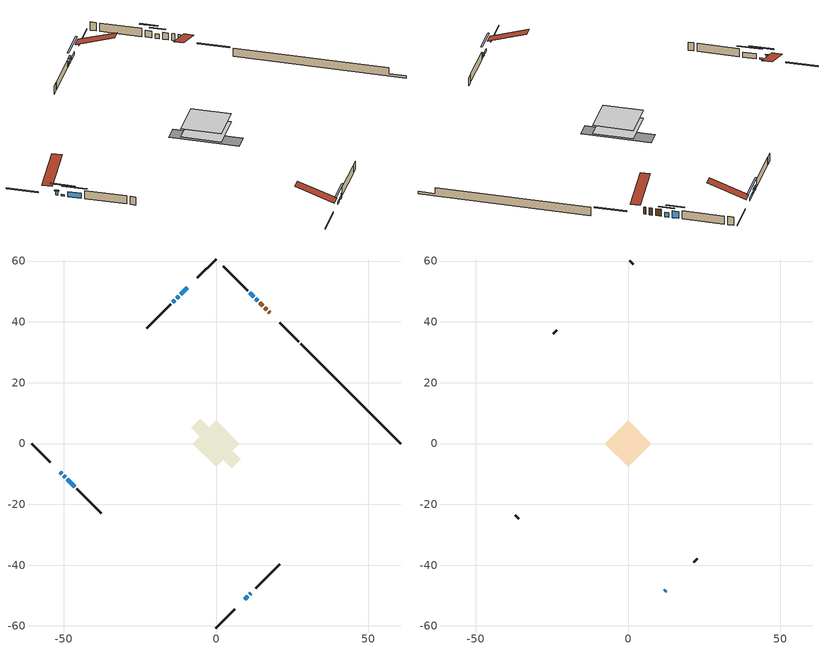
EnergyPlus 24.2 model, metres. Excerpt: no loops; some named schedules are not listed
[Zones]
conditioned space
 floor outside (Floor1 construction): -4.41,0 0,4.41 4.41,0 0,-4.41 z1.12
 floor adiabatic (AdiabaticFloorConstruction): -7.72,0 0,7.72 7.72,0 0,-7.72 z1.12
 floor foundation (Slab1 construction): -8.21,5.23 -5.23,8.21 8.21,-5.23 5.23,-8.21 z-1.38
 wall outside (RimJoist1 construction): 0,-60.66 6.16,-54.5 / -60.66,0 -54.5,-6.16 / 0,60.66 -6.16,54.5 / 27.16,33.5 21,39.66 z1.12:1.42
 wall outside (AdiabaticWallConstruction 1): 17.71,42.96 17.34,43.32 / 16.69,43.98 16.08,44.58 / 15.42,45.24 14.4,46.26 z1.12:3.15
 wall outside (AdiabaticWallConstruction): -51.21,-9.45 -50.78,-9.89 z1.12:2.34; -9.45,51.21 -11.53,49.13 / 9.45,-51.21 10.49,-50.17 z1.12:1.88; -50.12,-10.54 -49.54,-11.12 z1.12:1.58; 13.75,46.91 12.99,47.67 / -12.19,48.47 -12.95,47.72 z1.12:2.44; 12.34,48.33 11.08,49.59 z1.12:3.16; -13.6,47.06 -14.14,46.52 z1.12:1.94; 11.15,-49.51 11.37,-49.29 z1.12:1.43; -48.89,-11.77 -46.38,-14.29 z1.12:2.59
 wall outside (Wall1 construction): 13.01,-47.65 21,-39.66 / -45.72,-14.94 -37.72,-22.94 / -14.8,45.86 -22.79,37.87 / 10.42,50.24 2.43,58.24 z1.12:3.56
 wall foundation (FoundationWall1 construction): 27.82,32.85,-1.38 27.82,32.85,1.12 57.38,3.28,1.12 57.38,3.28,-0.69 60.66,0,-0.69 60.66,0,-1.38
 window (WindowConstruction 6): -51.21,-9.45 -50.78,-9.88 z1.12:2.34
 window (WindowConstruction 7): -9.45,51.21 -11.53,49.13 z1.12:1.88
 window (WindowConstruction 8): 9.45,-51.21 10.49,-50.17 z1.12:1.88
 window (WindowConstruction 9): -50.12,-10.54 -49.55,-11.12 z1.12:1.58
 window (WindowConstruction): 13.75,46.91 12.99,47.67 z1.12:2.44
 window (WindowConstruction 1): 12.34,48.33 11.08,49.58 z1.12:3.16
 window (WindowConstruction 2): -12.19,48.47 -12.95,47.72 z1.12:2.44
 window (WindowConstruction 3): -13.6,47.06 -14.14,46.52 z1.12:1.93
 window (WindowConstruction 4): 11.15,-49.51 11.37,-49.3 z1.12:1.42
 window (WindowConstruction 5): -48.89,-11.77 -46.38,-14.29 z1.12:2.59
 door (Door): 17.71,42.96 17.34,43.32 z1.12:3.15
 door (Door 1): 16.68,43.98 16.08,44.58 z1.12:3.15
 door (Door 2): 15.42,45.24 14.4,46.26 z1.12:3.15
 ceiling adiabatic (AdiabaticFloorConstruction): 0,-7.72 7.72,0 0,7.72 -7.72,0 z1.12
attic - vented
 floor to conditioned space (Floor2 construction Reversed): -7.72,0 0,7.72 7.72,0 0,-7.72 z3.56
 wall outside (AdiabaticWallConstruction): 12.02,-48.64 12.35,-48.31 z1.12:2.34
 wall outside (Wall2 construction): 21.66,-39 22.77,-37.89 / -37.07,-23.59 -35.96,-24.71 / -23.45,37.21 -24.56,36.1 / 1.77,58.89 0.66,60 z1.12:3.56
 window (WindowConstruction 10): 12.02,-48.64 12.35,-48.31 z1.12:2.34
 roof outside (Roof1 construction): 8.8,-51.87,3.56 1.28,-44.35,7.1 -0.7,-46.33,7.1 6.82,-53.85,3.56; -51.87,-8.8,3.56 -44.35,-1.28,7.1 -46.33,0.7,7.1 -53.85,-6.82,3.56; -8.8,51.87,3.56 -1.28,44.35,7.1 0.7,46.33,7.1 -6.82,53.85,3.56; 18.36,42.3,3.56 10.85,34.78,7.1 12.83,32.8,7.1 20.34,40.32,3.56
shading: -50.59,-10.08 -51.4,-9.26 -51.68,-9.54 -50.87,-10.36 z2.61; -13.63,47.03 -7.36,53.3 -7.64,53.58 -13.91,47.32 z4.84; 12.59,-48.08 7.36,-53.3 7.64,-53.58 12.87,-48.36 z4.84; -47.45,-13.21 -52.21,-8.45 -52.5,-8.73 -47.74,-13.49 z4.54; 11.87,48.79 14.87,45.79 15.15,46.07 12.15,49.08 z4.03; 9.95,50.71 13.46,47.2 13.74,47.48 10.23,50.99 z4.75; -13.16,47.5 -11.98,48.68 -12.26,48.96 -13.44,47.79 z2.74; -14.35,46.31 -13.39,47.27 -13.67,47.55 -14.63,46.59 z2.23; 11.58,-49.08 10.94,-49.72 11.22,-50 11.86,-49.37 z1.72; -45.25,-15.41 -50.01,-10.65 -50.23,-10.86 -45.46,-15.62 z4.18
[Building]
Building 1: Terrain=Suburbs
[Site:Location]
Montreal Intl AP_QC: Latitude {deg}=45.47; Longitude {deg}=-73.74; Time Zone {hr}=-5; Elevation {m}=36; Keep Site Location Information=Yes
[Site:GroundTemperature:Shallow]
2.07863, -0.316383, -0.508184, 0.628371, 5.19101, 9.73239, 13.6695, 16.1636, 16.3755, 14.347, 10.5102, 6.10817
[Site:WaterMainsTemperature]
Calculation Method=Schedule; Temperature Schedule=mains temperature schedule
[Material] Roughness=Rough; Thermal Absorptance=0.9
Name | Thickness {m} | Conductivity {W/m-K} | Density {kg/m3} | Specific Heat {J/kg-K} | Solar Absorptance | Visible Absorptance
asphalt or fiberglass shingles | 0.00635 | 0.162714 | 1121.4 | 1465.45 | 0.4 | 0.4
ceiling loosefill ins | 0.169333 | 0.0480833 | 16.02 | 1046.75 | 0.7 | 0.7
ceiling stud and cavity | 0.1397 | 0.0826429 | 65.682 | 1177.47 | 0.7 | 0.7
concrete 4.0 in. | 0.1016 | 1.803125 | 2242.8 | 837.4 | 0.7 | 0.7
concrete 8.0 in. | 0.2032 | 1.803125 | 2242.8 | 837.4 | 0.7 | 0.7
door material | 0.04445 | 0.053851 | 512.64 | 1214.23 | 0.7 | 0.7
door material 1 | 0.04445 | 0.188738 | 512.64 | 1214.23 | 0.7 | 0.7
exterior vertical ins | 0.0460229 | 0.029427 | 32.04 | 1214.23 | 0.7 | 0.7
floor covering | 0.0127 | 0.0433444 | 54.468 | 1339.84 | 0.6 | 0.6
floor rigid ins | 0.103632 | 0.029427 | 32.04 | 1214.23 | 0.7 | 0.7
floor rigid ins 1; wall rigid ins | 0.512978 | 0.029427 | 32.04 | 1214.23 | 0.7 | 0.7
floor stud and cavity | 0.1397 | 0.167309 | 92.3553 | 1139.71 | 0.7 | 0.7
floor stud and cavity 1 | 0.1397 | 1.75129 | 37.0049 | 1207.88 | 0.7 | 0.7
furniture material conditioned space 1 | 0.1524 | 0.115458 | 640.8 | 1214.23 | 0.6 | 0.6
gypsum board | 0.0127 | 0.160291 | 801 | 837.4 | 0.6 | 0.6
gypsum board 1 | 0.0127 | 0.160291 | 801 | 837.4 | 0.7 | 0.7
osb sheathing 0.5 in. | 0.0127 | 0.115458 | 512.64 | 1214.23 | 0.7 | 0.7
osb sheathing 0.75 in. | 0.01905 | 0.115458 | 512.64 | 1214.23 | 0.7 | 0.7
osb sheathing 2.0 in. | 0.0508 | 0.115458 | 512.64 | 1214.23 | 0.7 | 0.7
rim joist rigid ins | 0.051816 | 0.029427 | 32.04 | 1214.23 | 0.7 | 0.7
rim joist stud and cavity | 0.0508 | 0.275866 | 125.044 | 1163.47 | 0.6 | 0.6
wall stud and cavity | 0.1397 | 0.081123 | 139.0536 | 1170.24 | 0.7 | 0.7
wall stud and cavity 1 | 0.0889 | 6.1454 | 50.32683 | 1063.81 | 0.6 | 0.6
wall stud and cavity 2 | 0.0889 | 0.380278 | 52.3479 | 1209.89 | 0.7 | 0.7
wall stud and cavity 3 | 0.0889 | 0.391764 | 83.0341 | 1211.67 | 0.7 | 0.7
wood siding | 0.0254 | 0.102417 | 544.68 | 1172.36 | 0.4 | 0.4
wood siding 1 | 0.00254 | 0.102417 | 544.68 | 1172.36 | 0.4 | 0.4
wood siding 2; wood siding 3; wood siding 4 | 0.0254 | 0.102417 | 544.68 | 1172.36 | 0.7 | 0.7
[WindowMaterial:SimpleGlazingSystem]
Name | U-Factor {W/m2-K} | Solar Heat Gain Coefficient
WindowMaterial | 4.45837 | 0.67
WindowMaterial 1 | 4.23011 | 0.68
WindowMaterial 2 | 5.25726 | 0.62
WindowMaterial 3 | 8.284202 | 0.44
WindowMaterial 4 | 4.03876 | 0.69
WindowMaterial 5 | 2.96789 | 0.62
WindowMaterial 6 | 4.644604 | 0.66
WindowMaterial 7 | 5.84096 | 0.59
WindowMaterial 8 | 2.98209 | 0.6
[Construction]
AdiabaticFloorConstruction: floor stud and cavity 1, floor rigid ins 1, osb sheathing 0.75 in., floor covering
AdiabaticWallConstruction: wood siding 3, wall rigid ins, wall stud and cavity 2, gypsum board
AdiabaticWallConstruction 1: wood siding 4, wall rigid ins, wall stud and cavity 2, gypsum board
Door; Door 2: door material
Door 1: door material 1
Floor1 construction: floor stud and cavity, floor rigid ins, osb sheathing 0.75 in., floor covering
Floor2 construction Reversed: gypsum board, ceiling stud and cavity, ceiling loosefill ins
FoundationWall1 construction: concrete 8.0 in., gypsum board 1
furniture construction conditioned space 1: furniture material conditioned space 1
PartitionWallConstruction: gypsum board, wall stud and cavity 3, gypsum board
RimJoist1 construction: wood siding 2, rim joist rigid ins, osb sheathing 2.0 in., rim joist stud and cavity
Roof1 construction: asphalt or fiberglass shingles
Slab1 construction: concrete 4.0 in.
Wall1 construction: wood siding, osb sheathing 0.5 in., wall stud and cavity, gypsum board
Wall2 construction: wood siding 1, wall stud and cavity 1
WindowConstruction; WindowConstruction 2: WindowMaterial
WindowConstruction 1: WindowMaterial 1
WindowConstruction 10: WindowMaterial 8
WindowConstruction 3: WindowMaterial 2
WindowConstruction 4: WindowMaterial 3
WindowConstruction 5: WindowMaterial 4
WindowConstruction 6: WindowMaterial 5
WindowConstruction 7; WindowConstruction 8: WindowMaterial 6
WindowConstruction 9: WindowMaterial 7
[Zone] Multiplier=1; Part of Total Floor Area=Yes
Name | Volume {m3}
attic - vented | 68.4868
conditioned space | 519.9
[Space]
Name | Zone | Volume {m3}
attic - vented 1 | attic - vented | 68.4868
conditioned space 1 | conditioned space | 519.9
[ZoneInfiltration:EffectiveLeakageArea]
infil attic - vented 1: Zone or Space=attic - vented 1; Schedule=Always On Discrete; Effective Air Leakage Area {cm2}=4763.2; Stack Coefficient=0.000416032; Wind Coefficient=1.37811e-05
[ZoneMixing]
whole house fan mix: Zone or Space=attic - vented; Schedule=Always On Continuous; Design Flow Rate Calculation Method=Flow/Zone; Design Flow Rate {m3/s}=0; Source Zone or Space=conditioned space
[SurfaceProperty:ExposedFoundationPerimeter]
Slab1: Exposed Perimeter Calculation Method=TotalExposedPerimeter; Total Exposed Perimeter {m}=46.452
[InternalMass] Zone or ZoneList=conditioned space; Space or SpaceList=conditioned space 1
Name | Construction | Surface Area {m2}
furniture mass conditioned space 1 | furniture construction conditioned space 1 | 95.2799
partition wall mass | PartitionWallConstruction | 238.2
[Lights]
interior lighting: Zone or ZoneList or Space or SpaceList=conditioned space 1; Schedule=interior lighting schedule; Design Level Calculation Method=LightingLevel; Lighting Level {W}=343.2; Return Air Fraction=0; Fraction Radiant=0.6; Fraction Visible=0.2; Fraction Replaceable=1
[People]
occupants: Zone or ZoneList or Space or SpaceList=conditioned space 1; Number of People Schedule=occupants schedule; Number of People Calculation Method=People; Number of People=3; Fraction Radiant=0.314171; Sensible Heat Fraction=0.56303; Activity Level Schedule=occupants activity schedule; Carbon Dioxide Generation Rate {m3/s-W}=0; Enable ASHRAE 55 Comfort Warnings=No; Mean Radiant Temperature Calculation Type=EnclosureAveraged
[ElectricEquipment] Zone or ZoneList or Space or SpaceList=conditioned space 1; Design Level Calculation Method=EquipmentLevel
Name | Schedule | Design Level {W} | Fraction Latent | Fraction Radiant | Fraction Lost
clothes dryer | clothes dryer schedule | 140.772 | 0.015 | 0.081 | 0.85
clothes washer | clothes washer schedule | 32.1985 | 0.03 | 0.162 | 0.7
cooking range | cooking range schedule | 215.147 | 0.08 | 0.432 | 0.2
dishwasher | dishwasher schedule | 66.8632 | 0.3 | 0.18 | 0.4
fridge | fridge schedule | 72.9452 | 0 | 0.6 | 0
mech vent bath fan 0 | mech vent bath fan 0 schedule | 50.2 | 0 | 0 | 1
mech vent house fan | mech vent house fan schedule | 0 | 0 | 0 | 1
mech vent house fan cfis | mech vent house fan cfis schedule | 0 | 0 | 0 | 0
mech vent range fan 0 | mech vent range fan 0 schedule | 57 | 0 | 0 | 1
mech vent range fan 1 | mech vent range fan 1 schedule | 57 | 0 | 0 | 1
misc plug loads | misc plug loads schedule | 494.7 | 0.045 | 0.513 | 0.1
whole house fan | Always On Discrete | 0 | 0 | 0 | 1
[OtherEquipment] Zone or ZoneList or Space or SpaceList=conditioned space 1; Design Level Calculation Method=EquipmentLevel
Name | Fuel Type | Schedule | Design Level {W} | Fraction Latent | Fraction Radiant | Fraction Lost
clothes dryer 1 | Electricity | clothes dryer schedule | 0 | 0.015 | 0.081 | 0.85
cooking range 1 | Electricity | cooking range schedule | 0 | 0.08 | 0.432 | 0.2
general water use latent | None | general water use schedule | 62.594 | 1 | 0 | 0
general water use sensible | None | general water use schedule | -61.6891 | 0 | 0.6 | 0
mech vent house fan latent load | None | Always On Discrete | 0 | 1 | 0 | 0
mech vent house fan sensible load | None | Always On Discrete | 0 | 0 | 0 | 0
water heater energy adjustment1 | Electricity | Always On Discrete | 0.01 | 0 | 0 | 1
[ZoneInfiltration:DesignFlowRate] Zone or ZoneList or Space or SpaceList=conditioned space 1; Schedule=Always On Discrete; Design Flow Rate Calculation Method=Flow/Zone; Design Flow Rate {m3/s}=0
infil flow; natural vent flow; whole house fan flow
[Foundation:Kiva]
Foundation Kiva 1: Initial Indoor Air Temperature {C}=18; Wall Height Above Grade {m}=1.11999; Wall Depth Below Slab {m}=0.2032; Custom Block Material Name 1=exterior vertical ins; Custom Block Depth 1 {m}=2.5; Custom Block X Position 1 {m}=0.2159; Custom Block Z Position 1 {m}=0
[Foundation:Kiva:Settings]
Soil Conductivity {W/m-K}=0.849921; Soil Density {kg/m3}=1842.3; Soil Specific Heat {J/kg-K}=418.7; Ground Solar Absorptivity=0.9; Ground Thermal Absorptivity=0.9; Ground Surface Roughness {m}=0.03; Far-Field Width {m}=40; Deep-Ground Boundary Condition=ZeroFlux; Deep-Ground Depth {m}=40; Minimum Cell Dimension {m}=0.2; Maximum Cell Growth Coefficient=3; Simulation Timestep=Timestep
[Exterior:Lights]
exterior lighting: Schedule=exterior lighting schedule; Design Level {W}=75.6
[Schedule:Constant]
Name | Hourly Value
Always On Continuous; mech vent house fan schedule; mech vent house fan cfis schedule; Always On Discrete | 1
occupants activity schedule | 117.228
fridge schedule | 0
[Schedule:Week:Daily]
interior lighting schedule Week Rule - Jan1-Jan27: interior lighting schedule day, interior lighting schedule day, interior lighting schedule day, interior lighting schedule day, interior lighting schedule day, interior lighting schedule day, interior lighting schedule day, interior lighting schedule default day, interior lighting schedule default day, interior lighting schedule default day, interior lighting schedule default day, interior lighting schedule default day
interior lighting schedule Week Rule - Jan28-Feb3: interior lighting schedule day, interior lighting schedule day, interior lighting schedule day, interior lighting schedule day, interior lighting schedule day 1, interior lighting schedule day 1, interior lighting schedule day 1, interior lighting schedule default day, interior lighting schedule default day, interior lighting schedule default day, interior lighting schedule default day, interior lighting schedule default day
interior lighting schedule Week Rule - Feb4-Feb24: interior lighting schedule day 1, interior lighting schedule day 1, interior lighting schedule day 1, interior lighting schedule day 1, interior lighting schedule day 1, interior lighting schedule day 1, interior lighting schedule day 1, interior lighting schedule default day, interior lighting schedule default day, interior lighting schedule default day, interior lighting schedule default day, interior lighting schedule default day
interior lighting schedule Week Rule - Feb25-Mar3: interior lighting schedule day 1, interior lighting schedule day 1, interior lighting schedule day 1, interior lighting schedule day 1, interior lighting schedule day 2, interior lighting schedule day 2, interior lighting schedule day 2, interior lighting schedule default day, interior lighting schedule default day, interior lighting schedule default day, interior lighting schedule default day, interior lighting schedule default day
interior lighting schedule Week Rule - Mar4-Mar31: interior lighting schedule day 2, interior lighting schedule day 2, interior lighting schedule day 2, interior lighting schedule day 2, interior lighting schedule day 2, interior lighting schedule day 2, interior lighting schedule day 2, interior lighting schedule default day, interior lighting schedule default day, interior lighting schedule default day, interior lighting schedule default day, interior lighting schedule default day
interior lighting schedule Week Rule - Apr1-Apr28: interior lighting schedule day 3, interior lighting schedule day 3, interior lighting schedule day 3, interior lighting schedule day 3, interior lighting schedule day 3, interior lighting schedule day 3, interior lighting schedule day 3, interior lighting schedule default day, interior lighting schedule default day, interior lighting schedule default day, interior lighting schedule default day, interior lighting schedule default day
interior lighting schedule Week Rule - Apr29-May5: interior lighting schedule day 3, interior lighting schedule day 3, interior lighting schedule day 4, interior lighting schedule day 4, interior lighting schedule day 4, interior lighting schedule day 4, interior lighting schedule day 4, interior lighting schedule default day, interior lighting schedule default day, interior lighting schedule default day, interior lighting schedule default day, interior lighting schedule default day
interior lighting schedule Week Rule - May6-May26: interior lighting schedule day 4, interior lighting schedule day 4, interior lighting schedule day 4, interior lighting schedule day 4, interior lighting schedule day 4, interior lighting schedule day 4, interior lighting schedule day 4, interior lighting schedule default day, interior lighting schedule default day, interior lighting schedule default day, interior lighting schedule default day, interior lighting schedule default day
interior lighting schedule Week Rule - May27-Jun2: interior lighting schedule day 4, interior lighting schedule day 4, interior lighting schedule day 4, interior lighting schedule day 4, interior lighting schedule day 4, interior lighting schedule day 5, interior lighting schedule day 5, interior lighting schedule default day, interior lighting schedule default day, interior lighting schedule default day, interior lighting schedule default day, interior lighting schedule default day
interior lighting schedule Week Rule - Jun3-Jun30: interior lighting schedule day 5, interior lighting schedule day 5, interior lighting schedule day 5, interior lighting schedule day 5, interior lighting schedule day 5, interior lighting schedule day 5, interior lighting schedule day 5, interior lighting schedule default day, interior lighting schedule default day, interior lighting schedule default day, interior lighting schedule default day, interior lighting schedule default day
interior lighting schedule Week Rule - Jul1-Jul28: interior lighting schedule day 6, interior lighting schedule day 6, interior lighting schedule day 6, interior lighting schedule day 6, interior lighting schedule day 6, interior lighting schedule day 6, interior lighting schedule day 6, interior lighting schedule default day, interior lighting schedule default day, interior lighting schedule default day, interior lighting schedule default day, interior lighting schedule default day
interior lighting schedule Week Rule - Jul29-Aug4: interior lighting schedule day 6, interior lighting schedule day 6, interior lighting schedule day 6, interior lighting schedule day 7, interior lighting schedule day 7, interior lighting schedule day 7, interior lighting schedule day 7, interior lighting schedule default day, interior lighting schedule default day, interior lighting schedule default day, interior lighting schedule default day, interior lighting schedule default day
interior lighting schedule Week Rule - Aug5-Aug25: interior lighting schedule day 7, interior lighting schedule day 7, interior lighting schedule day 7, interior lighting schedule day 7, interior lighting schedule day 7, interior lighting schedule day 7, interior lighting schedule day 7, interior lighting schedule default day, interior lighting schedule default day, interior lighting schedule default day, interior lighting schedule default day, interior lighting schedule default day
interior lighting schedule Week Rule - Aug26-Sep1: interior lighting schedule day 7, interior lighting schedule day 7, interior lighting schedule day 7, interior lighting schedule day 7, interior lighting schedule day 7, interior lighting schedule day 7, interior lighting schedule day 8, interior lighting schedule default day, interior lighting schedule default day, interior lighting schedule default day, interior lighting schedule default day, interior lighting schedule default day
interior lighting schedule Week Rule - Sep2-Sep29: interior lighting schedule day 8, interior lighting schedule day 8, interior lighting schedule day 8, interior lighting schedule day 8, interior lighting schedule day 8, interior lighting schedule day 8, interior lighting schedule day 8, interior lighting schedule default day, interior lighting schedule default day, interior lighting schedule default day, interior lighting schedule default day, interior lighting schedule default day
interior lighting schedule Week Rule - Sep30-Oct6: interior lighting schedule day 8, interior lighting schedule day 9, interior lighting schedule day 9, interior lighting schedule day 9, interior lighting schedule day 9, interior lighting schedule day 9, interior lighting schedule day 9, interior lighting schedule default day, interior lighting schedule default day, interior lighting schedule default day, interior lighting schedule default day, interior lighting schedule default day
interior lighting schedule Week Rule - Oct7-Oct27: interior lighting schedule day 9, interior lighting schedule day 9, interior lighting schedule day 9, interior lighting schedule day 9, interior lighting schedule day 9, interior lighting schedule day 9, interior lighting schedule day 9, interior lighting schedule default day, interior lighting schedule default day, interior lighting schedule default day, interior lighting schedule default day, interior lighting schedule default day
interior lighting schedule Week Rule - Oct28-Nov3: interior lighting schedule day 9, interior lighting schedule day 9, interior lighting schedule day 9, interior lighting schedule day 9, interior lighting schedule day 10, interior lighting schedule day 10, interior lighting schedule day 10, interior lighting schedule default day, interior lighting schedule default day, interior lighting schedule default day, interior lighting schedule default day, interior lighting schedule default day
interior lighting schedule Week Rule - Nov4-Nov24: interior lighting schedule day 10, interior lighting schedule day 10, interior lighting schedule day 10, interior lighting schedule day 10, interior lighting schedule day 10, interior lighting schedule day 10, interior lighting schedule day 10, interior lighting schedule default day, interior lighting schedule default day, interior lighting schedule default day, interior lighting schedule default day, interior lighting schedule default day
interior lighting schedule Week Rule - Nov25-Dec1: interior lighting schedule day 10, interior lighting schedule day 10, interior lighting schedule day 10, interior lighting schedule day 10, interior lighting schedule day 10, interior lighting schedule day 10, interior lighting schedule day 11, interior lighting schedule default day, interior lighting schedule default day, interior lighting schedule default day, interior lighting schedule default day, interior lighting schedule default day
interior lighting schedule Week Rule - Dec2-Dec31: interior lighting schedule day 11, interior lighting schedule day 11, interior lighting schedule day 11, interior lighting schedule day 11, interior lighting schedule day 11, interior lighting schedule day 11, interior lighting schedule day 11, interior lighting schedule default day, interior lighting schedule default day, interior lighting schedule default day, interior lighting schedule default day, interior lighting schedule default day
occupants schedule Week Rule - Jan1-Dec31: occupants schedule day, occupants schedule day, occupants schedule day, occupants schedule day, occupants schedule day, occupants schedule day, occupants schedule day, occupants schedule default day, occupants schedule default day, occupants schedule default day, occupants schedule default day, occupants schedule default day
clothes dryer schedule Week Rule - Jan1-Dec31: clothes dryer schedule day, clothes dryer schedule day, clothes dryer schedule day, clothes dryer schedule day, clothes dryer schedule day, clothes dryer schedule day, clothes dryer schedule day, clothes dryer schedule default day, clothes dryer schedule default day, clothes dryer schedule default day, clothes dryer schedule default day, clothes dryer schedule default day
clothes washer schedule Week Rule - Jan1-Dec31: clothes washer schedule day, clothes washer schedule day, clothes washer schedule day, clothes washer schedule day, clothes washer schedule day, clothes washer schedule day, clothes washer schedule day, clothes washer schedule default day, clothes washer schedule default day, clothes washer schedule default day, clothes washer schedule default day, clothes washer schedule default day
cooking range schedule Week Rule - Jan1-Dec31: cooking range schedule day, cooking range schedule day, cooking range schedule day, cooking range schedule day, cooking range schedule day, cooking range schedule day, cooking range schedule day, cooking range schedule default day, cooking range schedule default day, cooking range schedule default day, cooking range schedule default day, cooking range schedule default day
dishwasher schedule Week Rule - Jan1-Dec31: dishwasher schedule day, dishwasher schedule day, dishwasher schedule day, dishwasher schedule day, dishwasher schedule day, dishwasher schedule day, dishwasher schedule day, dishwasher schedule default day, dishwasher schedule default day, dishwasher schedule default day, dishwasher schedule default day, dishwasher schedule default day
mech vent bath fan 0 schedule Week Rule - Jan1-Dec31: mech vent bath fan 0 schedule day, mech vent bath fan 0 schedule day, mech vent bath fan 0 schedule day, mech vent bath fan 0 schedule day, mech vent bath fan 0 schedule day, mech vent bath fan 0 schedule day, mech vent bath fan 0 schedule day, mech vent bath fan 0 schedule default day, mech vent bath fan 0 schedule default day, mech vent bath fan 0 schedule default day, mech vent bath fan 0 schedule default day, mech vent bath fan 0 schedule default day
mech vent range fan 0 schedule Week Rule - Jan1-Dec31: mech vent range fan 0 schedule day, mech vent range fan 0 schedule day, mech vent range fan 0 schedule day, mech vent range fan 0 schedule day, mech vent range fan 0 schedule day, mech vent range fan 0 schedule day, mech vent range fan 0 schedule day, mech vent range fan 0 schedule default day, mech vent range fan 0 schedule default day, mech vent range fan 0 schedule default day, mech vent range fan 0 schedule default day, mech vent range fan 0 schedule default day
mech vent range fan 1 schedule Week Rule - Jan1-Dec31: mech vent range fan 1 schedule day, mech vent range fan 1 schedule day, mech vent range fan 1 schedule day, mech vent range fan 1 schedule day, mech vent range fan 1 schedule day, mech vent range fan 1 schedule day, mech vent range fan 1 schedule day, mech vent range fan 1 schedule default day, mech vent range fan 1 schedule default day, mech vent range fan 1 schedule default day, mech vent range fan 1 schedule default day, mech vent range fan 1 schedule default day
misc plug loads schedule Week Rule - Jan1-Dec31: misc plug loads schedule day, misc plug loads schedule day, misc plug loads schedule day, misc plug loads schedule day, misc plug loads schedule day, misc plug loads schedule day, misc plug loads schedule day, misc plug loads schedule default day, misc plug loads schedule default day, misc plug loads schedule default day, misc plug loads schedule default day, misc plug loads schedule default day
general water use schedule Week Rule - Jan1-Dec31: general water use schedule day, general water use schedule day, general water use schedule day, general water use schedule day, general water use schedule day, general water use schedule day, general water use schedule day, general water use schedule default day, general water use schedule default day, general water use schedule default day, general water use schedule default day, general water use schedule default day
exterior lighting schedule Week Rule - Jan1-Jan27: exterior lighting schedule day, exterior lighting schedule day, exterior lighting schedule day, exterior lighting schedule day, exterior lighting schedule day, exterior lighting schedule day, exterior lighting schedule day, exterior lighting schedule default day, exterior lighting schedule default day, exterior lighting schedule default day, exterior lighting schedule default day, exterior lighting schedule default day
exterior lighting schedule Week Rule - Jan28-Feb3: exterior lighting schedule day, exterior lighting schedule day, exterior lighting schedule day, exterior lighting schedule day, exterior lighting schedule day 1, exterior lighting schedule day 1, exterior lighting schedule day 1, exterior lighting schedule default day, exterior lighting schedule default day, exterior lighting schedule default day, exterior lighting schedule default day, exterior lighting schedule default day
exterior lighting schedule Week Rule - Feb4-Feb24: exterior lighting schedule day 1, exterior lighting schedule day 1, exterior lighting schedule day 1, exterior lighting schedule day 1, exterior lighting schedule day 1, exterior lighting schedule day 1, exterior lighting schedule day 1, exterior lighting schedule default day, exterior lighting schedule default day, exterior lighting schedule default day, exterior lighting schedule default day, exterior lighting schedule default day
exterior lighting schedule Week Rule - Feb25-Mar3: exterior lighting schedule day 1, exterior lighting schedule day 1, exterior lighting schedule day 1, exterior lighting schedule day 1, exterior lighting schedule day 2, exterior lighting schedule day 2, exterior lighting schedule day 2, exterior lighting schedule default day, exterior lighting schedule default day, exterior lighting schedule default day, exterior lighting schedule default day, exterior lighting schedule default day
exterior lighting schedule Week Rule - Mar4-Mar31: exterior lighting schedule day 2, exterior lighting schedule day 2, exterior lighting schedule day 2, exterior lighting schedule day 2, exterior lighting schedule day 2, exterior lighting schedule day 2, exterior lighting schedule day 2, exterior lighting schedule default day, exterior lighting schedule default day, exterior lighting schedule default day, exterior lighting schedule default day, exterior lighting schedule default day
exterior lighting schedule Week Rule - Apr1-Apr28: exterior lighting schedule day 3, exterior lighting schedule day 3, exterior lighting schedule day 3, exterior lighting schedule day 3, exterior lighting schedule day 3, exterior lighting schedule day 3, exterior lighting schedule day 3, exterior lighting schedule default day, exterior lighting schedule default day, exterior lighting schedule default day, exterior lighting schedule default day, exterior lighting schedule default day
exterior lighting schedule Week Rule - Apr29-May5: exterior lighting schedule day 3, exterior lighting schedule day 3, exterior lighting schedule day 4, exterior lighting schedule day 4, exterior lighting schedule day 4, exterior lighting schedule day 4, exterior lighting schedule day 4, exterior lighting schedule default day, exterior lighting schedule default day, exterior lighting schedule default day, exterior lighting schedule default day, exterior lighting schedule default day
exterior lighting schedule Week Rule - May6-May26: exterior lighting schedule day 4, exterior lighting schedule day 4, exterior lighting schedule day 4, exterior lighting schedule day 4, exterior lighting schedule day 4, exterior lighting schedule day 4, exterior lighting schedule day 4, exterior lighting schedule default day, exterior lighting schedule default day, exterior lighting schedule default day, exterior lighting schedule default day, exterior lighting schedule default day
exterior lighting schedule Week Rule - May27-Jun2: exterior lighting schedule day 4, exterior lighting schedule day 4, exterior lighting schedule day 4, exterior lighting schedule day 4, exterior lighting schedule day 4, exterior lighting schedule day 5, exterior lighting schedule day 5, exterior lighting schedule default day, exterior lighting schedule default day, exterior lighting schedule default day, exterior lighting schedule default day, exterior lighting schedule default day
exterior lighting schedule Week Rule - Jun3-Jun30: exterior lighting schedule day 5, exterior lighting schedule day 5, exterior lighting schedule day 5, exterior lighting schedule day 5, exterior lighting schedule day 5, exterior lighting schedule day 5, exterior lighting schedule day 5, exterior lighting schedule default day, exterior lighting schedule default day, exterior lighting schedule default day, exterior lighting schedule default day, exterior lighting schedule default day
exterior lighting schedule Week Rule - Jul1-Jul28: exterior lighting schedule day 6, exterior lighting schedule day 6, exterior lighting schedule day 6, exterior lighting schedule day 6, exterior lighting schedule day 6, exterior lighting schedule day 6, exterior lighting schedule day 6, exterior lighting schedule default day, exterior lighting schedule default day, exterior lighting schedule default day, exterior lighting schedule default day, exterior lighting schedule default day
exterior lighting schedule Week Rule - Jul29-Aug4: exterior lighting schedule day 6, exterior lighting schedule day 6, exterior lighting schedule day 6, exterior lighting schedule day 7, exterior lighting schedule day 7, exterior lighting schedule day 7, exterior lighting schedule day 7, exterior lighting schedule default day, exterior lighting schedule default day, exterior lighting schedule default day, exterior lighting schedule default day, exterior lighting schedule default day
exterior lighting schedule Week Rule - Aug5-Aug25: exterior lighting schedule day 7, exterior lighting schedule day 7, exterior lighting schedule day 7, exterior lighting schedule day 7, exterior lighting schedule day 7, exterior lighting schedule day 7, exterior lighting schedule day 7, exterior lighting schedule default day, exterior lighting schedule default day, exterior lighting schedule default day, exterior lighting schedule default day, exterior lighting schedule default day
exterior lighting schedule Week Rule - Aug26-Sep1: exterior lighting schedule day 7, exterior lighting schedule day 7, exterior lighting schedule day 7, exterior lighting schedule day 7, exterior lighting schedule day 7, exterior lighting schedule day 7, exterior lighting schedule day 8, exterior lighting schedule default day, exterior lighting schedule default day, exterior lighting schedule default day, exterior lighting schedule default day, exterior lighting schedule default day
exterior lighting schedule Week Rule - Sep2-Sep29: exterior lighting schedule day 8, exterior lighting schedule day 8, exterior lighting schedule day 8, exterior lighting schedule day 8, exterior lighting schedule day 8, exterior lighting schedule day 8, exterior lighting schedule day 8, exterior lighting schedule default day, exterior lighting schedule default day, exterior lighting schedule default day, exterior lighting schedule default day, exterior lighting schedule default day
exterior lighting schedule Week Rule - Sep30-Oct6: exterior lighting schedule day 8, exterior lighting schedule day 9, exterior lighting schedule day 9, exterior lighting schedule day 9, exterior lighting schedule day 9, exterior lighting schedule day 9, exterior lighting schedule day 9, exterior lighting schedule default day, exterior lighting schedule default day, exterior lighting schedule default day, exterior lighting schedule default day, exterior lighting schedule default day
[Schedule:Year]
interior lighting schedule: interior lighting schedule Week Rule - Jan1-Jan27, 1, 1, 1, 27, interior lighting schedule Week Rule - Jan28-Feb3, 1, 28, 2, 3, interior lighting schedule Week Rule - Feb4-Feb24, 2, 4, 2, 24, interior lighting schedule Week Rule - Feb25-Mar3, 2, 25, 3, 3, interior lighting schedule Week Rule - Mar4-Mar31, 3, 4, 3, 31, interior lighting schedule Week Rule - Apr1-Apr28, 4, 1, 4, 28, interior lighting schedule Week Rule - Apr29-May5, 4, 29, 5, 5, interior lighting schedule Week Rule - May6-May26, 5, 6, 5, 26, interior lighting schedule Week Rule - May27-Jun2, 5, 27, 6, 2, interior lighting schedule Week Rule - Jun3-Jun30, 6, 3, 6, 30, interior lighting schedule Week Rule - Jul1-Jul28, 7, 1, 7, 28, interior lighting schedule Week Rule - Jul29-Aug4, 7, 29, 8, 4, interior lighting schedule Week Rule - Aug5-Aug25, 8, 5, 8, 25, interior lighting schedule Week Rule - Aug26-Sep1, 8, 26, 9, 1, interior lighting schedule Week Rule - Sep2-Sep29, 9, 2, 9, 29, interior lighting schedule Week Rule - Sep30-Oct6, 9, 30, 10, 6, interior lighting schedule Week Rule - Oct7-Oct27, 10, 7, 10, 27, interior lighting schedule Week Rule - Oct28-Nov3, 10, 28, 11, 3, interior lighting schedule Week Rule - Nov4-Nov24, 11, 4, 11, 24, interior lighting schedule Week Rule - Nov25-Dec1, 11, 25, 12, 1, interior lighting schedule Week Rule - Dec2-Dec31, 12, 2, 12, 31
occupants schedule: occupants schedule Week Rule - Jan1-Dec31, 1, 1, 12, 31
clothes dryer schedule: clothes dryer schedule Week Rule - Jan1-Dec31, 1, 1, 12, 31
clothes washer schedule: clothes washer schedule Week Rule - Jan1-Dec31, 1, 1, 12, 31
cooking range schedule: cooking range schedule Week Rule - Jan1-Dec31, 1, 1, 12, 31
dishwasher schedule: dishwasher schedule Week Rule - Jan1-Dec31, 1, 1, 12, 31
mech vent bath fan 0 schedule: mech vent bath fan 0 schedule Week Rule - Jan1-Dec31, 1, 1, 12, 31
mech vent range fan 0 schedule: mech vent range fan 0 schedule Week Rule - Jan1-Dec31, 1, 1, 12, 31
mech vent range fan 1 schedule: mech vent range fan 1 schedule Week Rule - Jan1-Dec31, 1, 1, 12, 31
misc plug loads schedule: misc plug loads schedule Week Rule - Jan1-Dec31, 1, 1, 12, 31
general water use schedule: general water use schedule Week Rule - Jan1-Dec31, 1, 1, 12, 31
exterior lighting schedule: exterior lighting schedule Week Rule - Jan1-Jan27, 1, 1, 1, 27, exterior lighting schedule Week Rule - Jan28-Feb3, 1, 28, 2, 3, exterior lighting schedule Week Rule - Feb4-Feb24, 2, 4, 2, 24, exterior lighting schedule Week Rule - Feb25-Mar3, 2, 25, 3, 3, exterior lighting schedule Week Rule - Mar4-Mar31, 3, 4, 3, 31, exterior lighting schedule Week Rule - Apr1-Apr28, 4, 1, 4, 28, exterior lighting schedule Week Rule - Apr29-May5, 4, 29, 5, 5, exterior lighting schedule Week Rule - May6-May26, 5, 6, 5, 26, exterior lighting schedule Week Rule - May27-Jun2, 5, 27, 6, 2, exterior lighting schedule Week Rule - Jun3-Jun30, 6, 3, 6, 30, exterior lighting schedule Week Rule - Jul1-Jul28, 7, 1, 7, 28, exterior lighting schedule Week Rule - Jul29-Aug4, 7, 29, 8, 4, exterior lighting schedule Week Rule - Aug5-Aug25, 8, 5, 8, 25, exterior lighting schedule Week Rule - Aug26-Sep1, 8, 26, 9, 1, exterior lighting schedule Week Rule - Sep2-Sep29, 9, 2, 9, 29, exterior lighting schedule Week Rule - Sep30-Oct6, 9, 30, 10, 6, exterior lighting schedule Week Rule - Oct7-Oct27, 10, 7, 10, 27, exterior lighting schedule Week Rule - Oct28-Nov3, 10, 28, 11, 3, exterior lighting schedule Week Rule - Nov4-Nov24, 11, 4, 11, 24, exterior lighting schedule Week Rule - Nov25-Dec1, 11, 25, 12, 1, exterior lighting schedule Week Rule - Dec2-Dec31, 12, 2, 12, 31
[Schedule:Compact]
mains temperature schedule: Through: 01/01, For: AllDays, Until: 24:00, 6.56833, Through: 01/02, For: AllDays, Until: 24:00, 6.48722, Through: 01/03, For: AllDays, Until: 24:00, 6.40722, Through: 01/04, For: AllDays, Until: 24:00, 6.32889, Through: 01/05, For: AllDays, Until: 24:00, 6.25167, Through: 01/06, For: AllDays, Until: 24:00, 6.17611, Through: 01/07, For: AllDays, Until: 24:00, 6.10222, Through: 01/08, For: AllDays, Until: 24:00, 6.02944, Through: 01/09, For: AllDays, Until: 24:00, 5.95833, Through: 01/10, For: AllDays, Until: 24:00, 5.88889, Through: 01/11, For: AllDays, Until: 24:00, 5.82056, Through: 01/12, For: AllDays, Until: 24:00, 5.75444, Through: 01/13, For: AllDays, Until: 24:00, 5.68944, Through: 01/14, For: AllDays, Until: 24:00, 5.62611, Through: 01/15, For: AllDays, Until: 24:00, 5.56444, Through: 01/16, For: AllDays, Until: 24:00, 5.50444, Through: 01/17, For: AllDays, Until: 24:00, 5.44611, Through: 01/18, For: AllDays, Until: 24:00, 5.38944, Through: 01/19, For: AllDays, Until: 24:00, 5.33389, Through: 01/20, For: AllDays, Until: 24:00, 5.28111, Through: 01/21, For: AllDays, Until: 24:00, 5.22944, Through: 01/22, For: AllDays, Until: 24:00, 5.17944, Through: 01/23, For: AllDays, Until: 24:00, 5.13111, Through: 01/24, For: AllDays, Until: 24:00, 5.085, Through: 01/25, For: AllDays, Until: 24:00, 5.04056, Through: 01/26, For: AllDays, Until: 24:00, 4.99778, Through: 01/27, For: AllDays, Until: 24:00, 4.95667, Through: 01/28, For: AllDays, Until: 24:00, 4.91778, Through: 01/29, For: AllDays, Until: 24:00, 4.88056, Through: 01/30, For: AllDays, Until: 24:00, 4.845, Through: 01/31, For: AllDays, Until: 24:00, 4.81167, Through: 02/01, For: AllDays, Until: 24:00, 4.77944, Through: 02/02, For: AllDays, Until: 24:00, 4.75, Through: 02/03, For: AllDays, Until: 24:00, 4.72167, Through: 02/04, For: AllDays, Until: 24:00, 4.69611, Through: 02/05, For: AllDays, Until: 24:00, 4.67167, Through: 02/06, For: AllDays, Until: 24:00, 4.64944, Through: 02/07, For: AllDays, Until: 24:00, 4.62889, Through: 02/08, For: AllDays, Until: 24:00, 4.61056, Through: 02/09, For: AllDays, Until: 24:00, 4.59389, Through: 02/10, For: AllDays, Until: 24:00, 4.57944, Through: 02/11, For: AllDays, Until: 24:00, 4.56667, Through: 02/12, For: AllDays, Until: 24:00, 4.55611, Through: 02/13, For: AllDays, Until: 24:00, 4.54722, Through: 02/14, For: AllDays, Until: 24:00, 4.54056, Through: 02/15, For: AllDays, Until: 24:00, 4.53556, Through: 02/16, For: AllDays, Until: 24:00, 4.53278, Through: 02/17, For: AllDays, Until: 24:00, 4.53167, Through: 02/18, For: AllDays, Until: 24:00, 4.53278, Through: 02/19, For: AllDays, Until: 24:00, 4.53556, Through: 02/20, For: AllDays, Until: 24:00, 4.54056, Through: 02/21, For: AllDays, Until: 24:00, 4.54722, Through: 02/22, For: AllDays, Until: 24:00, 4.55611, Through: 02/23, For: AllDays, Until: 24:00, 4.56667, Through: 02/24, For: AllDays, Until: 24:00, 4.57944, Through: 02/25, For: AllDays, Until: 24:00, 4.59389, Through: 02/26, For: AllDays, Until: 24:00, 4.61056, Through: 02/27, For: AllDays, Until: 24:00, 4.62889, Through: 02/28, For: AllDays, Until: 24:00, 4.64889, Through: 03/01, For: AllDays, Until: 24:00, 4.67111, Through: 03/02, For: AllDays, Until: 24:00, 4.69556, Through: 03/03, For: AllDays, Until: 24:00, 4.72167, Through: 03/04, For: AllDays, Until: 24:00, 4.74944, Through: 03/05, For: AllDays, Until: 24:00, 4.77944, Through: 03/06, For: AllDays, Until: 24:00, 4.81111, Through: 03/07, For: AllDays, Until: 24:00, 4.84444, Through: 03/08, For: AllDays, Until: 24:00, 4.88, Through: 03/09, For: AllDays, Until: 24:00, 4.91722, Through: 03/10, For: AllDays, Until: 24:00, 4.95611, Through: 03/11, For: AllDays, Until: 24:00, 4.99722, Through: 03/12, For: AllDays, Until: 24:00, 5.04, Through: 03/13, For: AllDays, Until: 24:00, 5.08444, Through: 03/14, For: AllDays, Until: 24:00, 5.13056, Through: 03/15, For: AllDays, Until: 24:00, 5.17889, Through: 03/16, For: AllDays, Until: 24:00, 5.22833, Through: 03/17, For: AllDays, Until: 24:00, 5.28, Through: 03/18, For: AllDays, Until: 24:00, 5.33333, Through: 03/19, For: AllDays, Until: 24:00, 5.38833, Through: 03/20, For: AllDays, Until: 24:00, 5.445, Through: 03/21, For: AllDays, Until: 24:00, 5.50333, Through: 03/22, For: AllDays, Until: 24:00, 5.56333, Through: 03/23, For: AllDays, Until: 24:00, 5.625, Through: 03/24, For: AllDays, Until: 24:00, 5.68833, Through: 03/25, For: AllDays, Until: 24:00, 5.75333, Through: 03/26, For: AllDays, Until: 24:00, 5.81944, Through: 03/27, For: AllDays, Until: 24:00, 5.88778, Through: 03/28, For: AllDays, Until: 24:00, 5.95722, Through: 03/29, For: AllDays, Until: 24:00, 6.02833, Through: 03/30, For: AllDays, Until: 24:00, 6.10111, Through: 03/31, For: AllDays, Until: 24:00, 6.175, Through: 04/01, For: AllDays, Until: 24:00, 6.25056, Through: 04/02, For: AllDays, Until: 24:00, 6.32778, Through: 04/03, For: AllDays, Until: 24:00, 6.40611, Through: 04/04, For: AllDays, Until: 24:00, 6.48556, Through: 04/05, For: AllDays, Until: 24:00, 6.56722, Through: 04/06, For: AllDays, Until: 24:00, 6.64944, Through: 04/07, For: AllDays, Until: 24:00, 6.73333, Through: 04/08, For: AllDays, Until: 24:00, 6.81833, Through: 04/09, For: AllDays, Until: 24:00, 6.905, Through: 04/10, For: AllDays, Until: 24:00, 6.99278, Through: 04/11, For: AllDays, Until: 24:00, 7.08111, Through: 04/12, For: AllDays, Until: 24:00, 7.17167, Through: 04/13, For: AllDays, Until: 24:00, 7.26278, Through: 04/14, For: AllDays, Until: 24:00, 7.355, Through: 04/15, For: AllDays, Until: 24:00, 7.44833, Through: 04/16, For: AllDays, Until: 24:00, 7.54278, Through: 04/17, For: AllDays, Until: 24:00, 7.63889, Through: 04/18, For: AllDays, Until: 24:00, 7.735, Through: 04/19, For: AllDays, Until: 24:00, 7.83278, Through: 04/20, For: AllDays, Until: 24:00, 7.93167, Through: 04/21, For: AllDays, Until: 24:00, 8.03111, Through: 04/22, For: AllDays, Until: 24:00, 8.13167, Through: 04/23, For: AllDays, Until: 24:00, 8.23278, Through: 04/24, For: AllDays, Until: 24:00, 8.335, Through: 04/25, For: AllDays, Until: 24:00, 8.43778, Through: 04/26, For: AllDays, Until: 24:00, 8.54167, Through: 04/27, For: AllDays, Until: 24:00, 8.64611, Through: 04/28, For: AllDays, Until: 24:00, 8.75167, Through: 04/29, For: AllDays, Until: 24:00, 8.85778, Through: 04/30, For: AllDays, Until: 24:00, 8.96444, Through: 05/01, For: AllDays, Until: 24:00, 9.07167, Through: 05/02, For: AllDays, Until: 24:00, 9.17944, Through: 05/03, For: AllDays, Until: 24:00, 9.28778, Through: 05/04, For: AllDays, Until: 24:00, 9.39667, Through: 05/05, For: AllDays, Until: 24:00, 9.50667, Through: 05/06, For: AllDays, Until: 24:00, 9.61667, Through: 05/07, For: AllDays, Until: 24:00, 9.72667, Through: 05/08, For: AllDays, Until: 24:00, 9.83778, Through: 05/09, For: AllDays, Until: 24:00, 9.94889, Through: 05/10, For: AllDays, Until: 24:00, 10.0606, Through: 05/11, For: AllDays, Until: 24:00, 10.1722, Through: 05/12, For: AllDays, Until: 24:00, 10.2844, Through: 05/13, For: AllDays, Until: 24:00, 10.3967, Through: 05/14, For: AllDays, Until: 24:00, 10.5094, Through: 05/15, For: AllDays, Until: 24:00, 10.6222, Through: 05/16, For: AllDays, Until: 24:00, 10.735, Through: 05/17, For: AllDays, Until: 24:00, 10.8478, Through: 05/18, For: AllDays, Until: 24:00, 10.9611, Through: 05/19, For: AllDays, Until: 24:00, 11.0744, Through: 05/20, For: AllDays, Until: 24:00, 11.1872, Through: 05/21, For: AllDays, Until: 24:00, 11.3006, Through: 05/22, For: AllDays, Until: 24:00, 11.4133, Through: 05/23, For: AllDays, Until: 24:00, 11.5267, Through: 05/24, For: AllDays, Until: 24:00, 11.6394, Through: 05/25, For: AllDays, Until: 24:00, 11.7522, Through: 05/26, For: AllDays, Until: 24:00, 11.8644, Through: 05/27, For: AllDays, Until: 24:00, 11.9767, Through: 05/28, For: AllDays, Until: 24:00, 12.0889, Through: 05/29, For: AllDays, Until: 24:00, 12.2006, Through: 05/30, For: AllDays, Until: 24:00, 12.3122, Through: 05/31, For: AllDays, Until: 24:00, 12.4228, Through: 06/01, For: AllDays, Until: 24:00, 12.5339, Through: 06/02, For: AllDays, Until: 24:00, 12.6439, Through: 06/03, For: AllDays, Until: 24:00, 12.7539, Through: 06/04, For: AllDays, Until: 24:00, 12.8628, Through: 06/05, For: AllDays, Until: 24:00, 12.9717, Through: 06/06, For: AllDays, Until: 24:00, 13.08, Through: 06/07, For: AllDays, Until: 24:00, 13.1878, Through: 06/08, For: AllDays, Until: 24:00, 13.2944, Through: 06/09, For: AllDays, Until: 24:00, 13.4011, Through: 06/10, For: AllDays, Until: 24:00, 13.5067, Through: 06/11, For: AllDays, Until: 24:00, 13.6117, Through: 06/12, For: AllDays, Until: 24:00, 13.7156, Through: 06/13, For: AllDays, Until: 24:00, 13.8194, Through: 06/14, For: AllDays, Until: 24:00, 13.9222, Through: 06/15, For: AllDays, Until: 24:00, 14.0239, Through: 06/16, For: AllDays, Until: 24:00, 14.125, Through: 06/17, For: AllDays, Until: 24:00, 14.225, Through: 06/18, For: AllDays, Until: 24:00, 14.3239, Through: 06/19, For: AllDays, Until: 24:00, 14.4222, Through: 06/20, For: AllDays, Until: 24:00, 14.5194, Through: 06/21, For: AllDays, Until: 24:00, 14.6156, Through: 06/22, For: AllDays, Until: 24:00, 14.7106, Through: 06/23, For: AllDays, Until: 24:00, 14.805, Through: 06/24, For: AllDays, Until: 24:00, 14.8978, Through: 06/25, For: AllDays, Until: 24:00, 14.9894, Through: 06/26, For: AllDays, Until: 24:00, 15.0806, Through: 06/27, For: AllDays, Until: 24:00, 15.17, Through: 06/28, For: AllDays, Until: 24:00, 15.2583, Through: 06/29, For: AllDays, Until: 24:00, 15.3456, Through: 06/30, For: AllDays, Until: 24:00, 15.4311, Through: 07/01, For: AllDays, Until: 24:00, 15.5161, Through: 07/02, For: AllDays, Until: 24:00, 15.5989, Through: 07/03, For: AllDays, Until: 24:00, 15.6811, Through: 07/04, For: AllDays, Until: 24:00, 15.7617, Through: 07/05, For: AllDays, Until: 24:00, 15.8411, Through: 07/06, For: AllDays, Until: 24:00, 15.9189, Through: 07/07, For: AllDays, Until: 24:00, 15.995, Through: 07/08, For: AllDays, Until: 24:00, 16.07, Through: 07/09, For: AllDays, Until: 24:00, 16.1433, Through: 07/10, For: AllDays, Until: 24:00, 16.2156, Through: 07/11, For: AllDays, Until: 24:00, 16.2861, Through: 07/12, For: AllDays, Until: 24:00, 16.355, Through: 07/13, For: AllDays, Until: 24:00, 16.4222, Through: 07/14, For: AllDays, Until: 24:00, 16.4878, Through: 07/15, For: AllDays, Until: 24:00, 16.5522, Through: 07/16, For: AllDays, Until: 24:00, 16.615, Through: 07/17, For: AllDays, Until: 24:00, 16.6756, Through: 07/18, For: AllDays, Until: 24:00, 16.735, Through: 07/19, For: AllDays, Until: 24:00, 16.7928, Through: 07/20, For: AllDays, Until: 24:00, 16.8489, Through: 07/21, For: AllDays, Until: 24:00, 16.9028, Through: 07/22, For: AllDays, Until: 24:00, 16.9556, Through: 07/23, For: AllDays, Until: 24:00, 17.0061, Through: 07/24, For: AllDays, Until: 24:00, 17.0556, Through: 07/25, For: AllDays, Until: 24:00, 17.1028, Through: 07/26, For: AllDays, Until: 24:00, 17.1483, Through: 07/27, For: AllDays, Until: 24:00, 17.1917, Through: 07/28, For: AllDays, Until: 24:00, 17.2339, Through: 07/29, For: AllDays, Until: 24:00, 17.2739, Through: 07/30, For: AllDays, Until: 24:00, 17.3122, Through: 07/31, For: AllDays, Until: 24:00, 17.3489, Through: 08/01, For: AllDays, Until: 24:00, 17.3833, Through: 08/02, For: AllDays, Until: 24:00, 17.4161, Through: 08/03, For: AllDays, Until: 24:00, 17.4467, Through: 08/04, For: AllDays, Until: 24:00, 17.4761, Through: 08/05, For: AllDays, Until: 24:00, 17.5028, Through: 08/06, For: AllDays, Until: 24:00, 17.5283, Through: 08/07, For: AllDays, Until: 24:00, 17.5517, Through: 08/08, For: AllDays, Until: 24:00, 17.5728, Through: 08/09, For: AllDays, Until: 24:00, 17.5922, Through: 08/10, For: AllDays, Until: 24:00, 17.61, Through: 08/11, For: AllDays, Until: 24:00, 17.6256, Through: 08/12, For: AllDays, Until: 24:00, 17.6394, Through: 08/13, For: AllDays, Until: 24:00, 17.6511, Through: 08/14, For: AllDays, Until: 24:00, 17.6611, Through: 08/15, For: AllDays, Until: 24:00, 17.6689, Through: 08/16, For: AllDays, Until: 24:00, 17.675, Through: 08/17, For: AllDays, Until: 24:00, 17.6789, Through: 08/18, For: AllDays, Until: 24:00, 17.6811, Through: 08/19, For: AllDays, Until: 24:00, 17.6811, Through: 08/20, For: AllDays, Until: 24:00, 17.6794, Through: 08/21, For: AllDays, Until: 24:00, 17.6756, Through: 08/22, For: AllDays, Until: 24:00, 17.67, Through: 08/23, For: AllDays, Until: 24:00, 17.6622, Through: 08/24, For: AllDays, Until: 24:00, 17.6528, Through: 08/25, For: AllDays, Until: 24:00, 17.6411, Through: 08/26, For: AllDays, Until: 24:00, 17.6278, Through: 08/27, For: AllDays, Until: 24:00, 17.6122, Through: 08/28, For: AllDays, Until: 24:00, 17.595, Through: 08/29, For: AllDays, Until: 24:00, 17.5756, Through: 08/30, For: AllDays, Until: 24:00, 17.5544, Through: 08/31, For: AllDays, Until: 24:00, 17.5311, Through: 09/01, For: AllDays, Until: 24:00, 17.5061, Through: 09/02, For: AllDays, Until: 24:00, 17.4794, Through: 09/03, For: AllDays, Until: 24:00, 17.4506, Through: 09/04, For: AllDays, Until: 24:00, 17.42, Through: 09/05, For: AllDays, Until: 24:00, 17.3878, Through: 09/06, For: AllDays, Until: 24:00, 17.3533, Through: 09/07, For: AllDays, Until: 24:00, 17.3172, Through: 09/08, For: AllDays, Until: 24:00, 17.2789, Through: 09/09, For: AllDays, Until: 24:00, 17.2389, Through: 09/10, For: AllDays, Until: 24:00, 17.1972, Through: 09/11, For: AllDays, Until: 24:00, 17.1539, Through: 09/12, For: AllDays, Until: 24:00, 17.1083, Through: 09/13, For: AllDays, Until: 24:00, 17.0617, Through: 09/14, For: AllDays, Until: 24:00, 17.0128, Through: 09/15, For: AllDays, Until: 24:00, 16.9622, Through: 09/16, For: AllDays, Until: 24:00, 16.9094, Through: 09/17, For: AllDays, Until: 24:00, 16.8556, Through: 09/18, For: AllDays, Until: 24:00, 16.8, Through: 09/19, For: AllDays, Until: 24:00, 16.7422, Through: 09/20, For: AllDays, Until: 24:00, 16.6833, Through: 09/21, For: AllDays, Until: 24:00, 16.6228, Through: 09/22, For: AllDays, Until: 24:00, 16.56, Through: 09/23, For: AllDays, Until: 24:00, 16.4961, Through: 09/24, For: AllDays, Until: 24:00, 16.4306, Through: 09/25, For: AllDays, Until: 24:00, 16.3633, Through: 09/26, For: AllDays, Until: 24:00, 16.295, Through: 09/27, For: AllDays, Until: 24:00, 16.2244, Through: 09/28, For: AllDays, Until: 24:00, 16.1528, Through: 09/29, For: AllDays, Until: 24:00, 16.0794, Through: 09/30, For: AllDays, Until: 24:00, 16.0044, Through: 10/01, For: AllDays, Until: 24:00, 15.9283, Through: 10/02, For: AllDays, Until: 24:00, 15.8511, Through: 10/03, For: AllDays, Until: 24:00, 15.7717, Through: 10/04, For: AllDays, Until: 24:00, 15.6917, Through: 10/05, For: AllDays, Until: 24:00, 15.6094, Through: 10/06, For: AllDays, Until: 24:00, 15.5267, Through: 10/07, For: AllDays, Until: 24:00, 15.4422, Through: 10/08, For: AllDays, Until: 24:00, 15.3567, Through: 10/09, For: AllDays, Until: 24:00, 15.2694, Through: 10/10, For: AllDays, Until: 24:00, 15.1811, Through: 10/11, For: AllDays, Until: 24:00, 15.0917, Through: 10/12, For: AllDays, Until: 24:00, 15.0011, Through: 10/13, For: AllDays, Until: 24:00, 14.9094, Through: 10/14, For: AllDays, Until: 24:00, 14.8167, Through: 10/15, For: AllDays, Until: 24:00, 14.7228, Through: 10/16, For: AllDays, Until: 24:00, 14.6278, Through: 10/17, For: AllDays, Until: 24:00, 14.5317, Through: 10/18, For: AllDays, Until: 24:00, 14.4344, Through: 10/19, For: AllDays, Until: 24:00, 14.3367, Through: 10/20, For: AllDays, Until: 24:00, 14.2378, Through: 10/21, For: AllDays, Until: 24:00, 14.1378, Through: 10/22, For: AllDays, Until: 24:00, 14.0367, Through: 10/23, For: AllDays, Until: 24:00, 13.935, Through: 10/24, For: AllDays, Until: 24:00, 13.8322, Through: 10/25, For: AllDays, Until: 24:00, 13.7289, Through: 10/26, For: AllDays, Until: 24:00, 13.625, Through: 10/27, For: AllDays, Until: 24:00, 13.52, Through: 10/28, For: AllDays, Until: 24:00, 13.4144, Through: 10/29, For: AllDays, Until: 24:00, 13.3083, Through: 10/30, For: AllDays, Until: 24:00, 13.2011, Through: 10/31, For: AllDays, Until: 24:00, 13.0939, Through: 11/01, For: AllDays, Until: 24:00, 12.9856, Through: 11/02, For: AllDays, Until: 24:00, 12.8767, Through: 11/03, For: AllDays, Until: 24:00, 12.7678, Through: 11/04, For: AllDays, Until: 24:00, 12.6578, Through: 11/05, For: AllDays, Until: 24:00, 12.5478, Through: 11/06, For: AllDays, Until: 24:00, 12.4372, Through: 11/07, For: AllDays, Until: 24:00, 12.3261, Through: 11/08, For: AllDays, Until: 24:00, 12.215, Through: 11/09, For: AllDays, Until: 24:00, 12.1033, Through: 11/10, For: AllDays, Until: 24:00, 11.9911, Through: 11/11, For: AllDays, Until: 24:00, 11.8789, Through: 11/12, For: AllDays, Until: 24:00, 11.7667, Through: 11/13, For: AllDays, Until: 24:00, 11.6539, Through: 11/14, For: AllDays, Until: 24:00, 11.5411, Through: 11/15, For: AllDays, Until: 24:00, 11.4278, Through: 11/16, For: AllDays, Until: 24:00, 11.315, Through: 11/17, For: AllDays, Until: 24:00, 11.2017, Through: 11/18, For: AllDays, Until: 24:00, 11.0889, Through: 11/19, For: AllDays, Until: 24:00, 10.9756, Through: 11/20, For: AllDays, Until: 24:00, 10.8622, Through: 11/21, For: AllDays, Until: 24:00, 10.7494, Through: 11/22, For: AllDays, Until: 24:00, 10.6367, Through: 11/23, For: AllDays, Until: 24:00, 10.5239, Through: 11/24, For: AllDays, Until: 24:00, 10.4111, Through: 11/25, For: AllDays, Until: 24:00, 10.2989, Through: 11/26, For: AllDays, Until: 24:00, 10.1867, Through: 11/27, For: AllDays, Until: 24:00, 10.0744, Through: 11/28, For: AllDays, Until: 24:00, 9.96333, Through: 11/29, For: AllDays, Until: 24:00, 9.85167, Through: 11/30, For: AllDays, Until: 24:00, 9.74111, Through: 12/01, For: AllDays, Until: 24:00, 9.63056, Through: 12/02, For: AllDays, Until: 24:00, 9.52056, Through: 12/03, For: AllDays, Until: 24:00, 9.41111, Through: 12/04, For: AllDays, Until: 24:00, 9.30167, Through: 12/05, For: AllDays, Until: 24:00, 9.19333, Through: 12/06, For: AllDays, Until: 24:00, 9.08556, Through: 12/07, For: AllDays, Until: 24:00, 8.97778, Through: 12/08, For: AllDays, Until: 24:00, 8.87111, Through: 12/09, For: AllDays, Until: 24:00, 8.765, Through: 12/10, For: AllDays, Until: 24:00, 8.66, Through: 12/11, For: AllDays, Until: 24:00, 8.555, Through: 12/12, For: AllDays, Until: 24:00, 8.45111, Through: 12/13, For: AllDays, Until: 24:00, 8.34833, Through: 12/14, For: AllDays, Until: 24:00, 8.24611, Through: 12/15, For: AllDays, Until: 24:00, 8.14444, Through: 12/16, For: AllDays, Until: 24:00, 8.04389, Through: 12/17, For: AllDays, Until: 24:00, 7.94444, Through: 12/18, For: AllDays, Until: 24:00, 7.84556, Through: 12/19, For: AllDays, Until: 24:00, 7.74778, Through: 12/20, For: AllDays, Until: 24:00, 7.65111, Through: 12/21, For: AllDays, Until: 24:00, 7.555, Through: 12/22, For: AllDays, Until: 24:00, 7.46056, Through: 12/23, For: AllDays, Until: 24:00, 7.36667, Through: 12/24, For: AllDays, Until: 24:00, 7.27444, Through: 12/25, For: AllDays, Until: 24:00, 7.18278, Through: 12/26, For: AllDays, Until: 24:00, 7.09278, Through: 12/27, For: AllDays, Until: 24:00, 7.00389, Through: 12/28, For: AllDays, Until: 24:00, 6.91611, Through: 12/29, For: AllDays, Until: 24:00, 6.82944, Through: 12/30, For: AllDays, Until: 24:00, 6.74389, Through: 12/31, For: AllDays, Until: 24:00, 6.66
